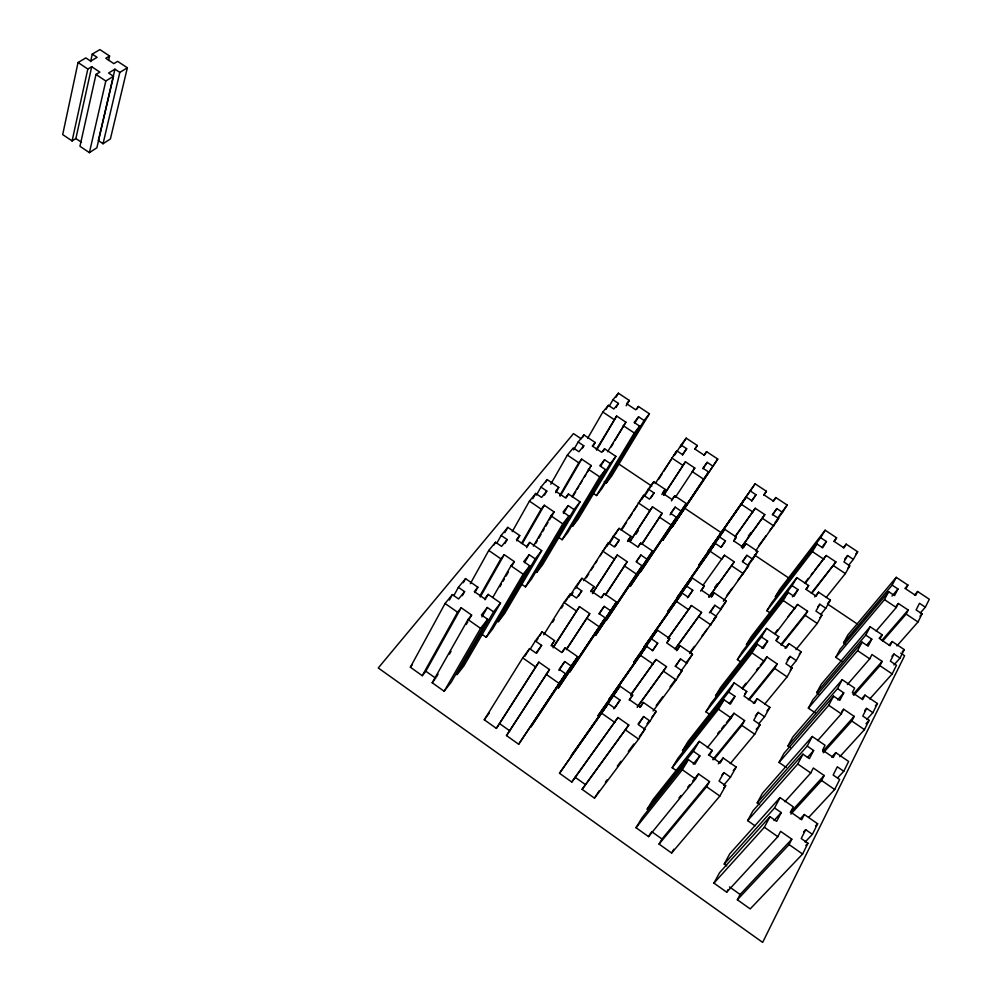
<?xml version="1.0" encoding="UTF-8"?>
<svg xmlns="http://www.w3.org/2000/svg" width="992" height="992" viewBox="0 0 992 992"><rect width="100%" height="100%" fill="white"/><g stroke="black" fill="none" stroke-linecap="round" stroke-linejoin="round"><path stroke-width="1.49" d="M92.256 54.114L97.104 57.338L90.694 61.144L85.833 57.908L78.046 62.508L62.694 134.59L72.094 140.951L75.876 138.533L91.71 66.7L99.857 72.118L95.988 74.45L79.955 146.258L89.404 152.644L96.869 147.771L113.485 76.297L108.587 73.036L114.936 69.167L119.821 72.404L127.36 67.791L117.651 61.355L113.869 63.637L105.784 58.28L109.579 56.011L99.907 49.6L92.256 54.114L90.619 61.591M72.094 140.951L87.817 69.018L91.71 66.7M108.55 60.475L109.579 56.011M89.404 152.644L105.809 80.997L113.485 76.297M114.936 69.167L98.357 140.579L103.044 143.741L110.397 138.954L127.36 67.791M103.044 143.741L119.821 72.404M804.338 814.519L801.685 819.739L790.587 812.014L793.265 806.818L780.034 797.593L774.566 807.947L781.225 812.584L776.649 821.339L769.966 816.676L719.572 872.675L713.942 883.116L726.702 892.192L777.827 836.69L780.592 831.333L791.802 839.182L740.131 894.486L737.366 899.781L750.2 908.908L802.602 854.038L807.972 843.237L801.238 838.538L805.69 829.672L812.398 834.334L817.644 823.782L804.338 814.519L800.122 819.057M808.716 817.383L834.681 789.52L839.666 779.501L833.156 775.025L837.298 766.791L843.77 771.255L848.644 761.459L835.772 752.618L831.68 757.132M839.79 756.698L864.466 729.641L869.091 720.341L862.792 716.05L866.636 708.412L872.898 712.665L877.436 703.551L864.987 695.107L861.949 698.517M869.798 698.914L892.168 673.928L896.47 665.26L890.382 661.168L893.966 654.038L900.029 658.105L904.258 649.611L892.192 641.526L889.13 645.036M896.917 645.904L918.009 621.972L922.039 613.874L916.124 609.944L919.472 603.285L925.362 607.191L929.306 599.242L917.612 591.492L914.587 595.002M737.366 899.781L789.074 844.564L791.802 839.182M790.847 814.122L821.624 780.481L824.154 775.496L813.316 768.019L810.762 772.979L784.87 801.722M835.772 752.618L833.305 757.466L822.579 750.101L825.071 745.277L812.274 736.486L762.352 793.402L757.218 802.912L759.661 804.624M823.372 752.742L851.818 721.023L854.174 716.385L843.696 709.243L841.65 711.574M864.987 695.107L862.693 699.62L852.314 692.577L854.633 688.088L842.245 679.694L792.757 737.044L787.97 745.922L790.339 747.559M853.79 695.342L879.929 665.682L882.124 661.366L871.968 654.534L869.748 658.837L847.404 684.53M892.192 641.526L890.06 645.742L880.003 638.997L882.173 634.818L870.17 626.77L821.178 684.368L816.689 692.676L818.995 694.251M882.83 640.931L906.142 614.073L908.188 610.03L898.355 603.483L896.346 605.839M917.612 591.492L915.616 595.423L905.87 588.963L907.891 585.057L896.247 577.344L847.788 635.041L843.597 642.828L845.829 644.329M817.706 740.553L841.315 713.856L843.696 709.243M876.184 630.949L896.284 607.501L898.355 603.483M757.218 802.912L807.215 746.083L813.638 750.51L809.398 758.632L802.937 754.18L752.891 810.923L747.646 820.632L755.061 825.84M787.97 745.922L837.533 688.622L843.746 692.85L839.802 700.402L833.553 696.148L783.928 753.387L779.042 762.451L786.234 767.424M816.689 692.676L865.768 635.103L871.794 639.146L868.124 646.189L862.06 642.122L812.919 699.67L808.356 708.139L815.325 712.901M843.597 642.828L892.13 585.131L897.983 589.012L894.548 595.597L888.671 591.691L840.063 649.376L835.772 657.312L842.034 661.552M713.942 883.116L764.386 827.254L769.966 816.676M747.646 820.632L797.766 764.001L802.937 754.18M807.215 746.083L812.274 736.486M779.042 762.451L828.742 705.275L833.553 696.148M837.533 688.622L842.245 679.694M808.356 708.139L857.572 650.628L862.06 642.122M865.768 635.103L870.17 626.77M835.772 657.312L884.48 599.639L888.671 591.691M892.13 585.131L896.247 577.344M726.702 892.192L728.103 889.564M726.739 865.855L724.222 864.069L729.728 853.852L780.034 797.593M469.328 619.082L471.609 615.052L461.193 607.761L425.828 671.224L422.257 675.688L410.366 667.219L445.073 603.483L452.377 594.617L458.589 598.957L464.578 591.629L458.391 587.314L465.546 578.634L477.859 587.214L474.821 592.621M449.413 600.048L452.377 594.617M453.939 595.448L458.391 587.314M463.301 582.713L465.546 578.634M462.334 595.684L464.578 591.629M470.344 583.68L488.758 550.461L495.554 542.227L501.568 546.369L507.148 539.549L501.158 535.432L507.805 527.36L519.746 535.556L516.733 540.851M494.078 544.881L495.554 542.227M422.257 675.688L457.572 612.238L461.193 607.761M496.707 543.393L501.158 535.432M504.829 532.667L507.805 527.36M504.916 543.529L507.148 539.549M512.244 531.638L529.43 501.121L535.754 493.446L541.595 497.414L546.79 491.052L540.975 487.109L536.474 495.058M532.766 498.74L535.754 493.446M479.917 595.882L500.873 558.831L504.246 554.664L514.34 561.633L512.058 565.589M692.664 781.101L698.529 773.896L709.528 781.597L662.011 838.996L659.048 844.08L671.646 853.046L719.845 796.043L725.673 785.701L719.076 781.088L723.912 772.594L730.484 777.182L723.602 785.354M730.484 777.182L736.188 767.076L723.118 757.975L718.282 763.852M730.224 763.666L754.714 734.241L760.12 724.656L753.734 720.254L758.223 712.368L764.584 716.745L769.879 707.358L757.231 698.678L753.374 703.427M764.683 704.146L787.09 676.866L792.112 667.938L785.937 663.735L790.116 656.406L796.266 660.585L801.201 651.856L788.962 643.548L785.118 648.334M795.956 649.648L817.222 623.447L821.922 615.127L815.932 611.097L819.826 604.252L825.79 608.257L830.391 600.11L818.524 592.162L814.717 596.948M826.187 597.444L845.358 573.574L849.747 565.812L843.932 561.943L847.577 555.545L853.368 559.389L857.658 551.775L846.151 544.137L843.324 547.733M480.264 597.01L504.246 554.664M545.674 482.236L547.175 479.582L558.756 487.432L555.718 492.714M477.859 587.214L474.325 591.567L484.642 598.759L488.151 594.382L500.526 603L463.847 665.979L456.965 674.808L493.557 611.853L487.332 607.501L481.442 614.941L487.692 619.306L451.186 682.248L444.156 691.263L432.202 682.756L468.013 619.554L471.609 615.052M436.517 676.916L438.042 674.225M449.488 654.05L451.013 651.36M466.265 624.464L467.802 621.773M544.521 495.033L546.79 491.052M550.771 484.17L567.362 455.092L573.277 447.913L578.944 451.732L583.792 445.78L578.15 441.998L573.612 449.909M485.076 599.763L488.151 594.382M521.457 543.492L541.173 509.132L544.31 505.25L554.094 511.922L549.494 519.82M582.44 437.596L583.953 434.955L595.2 442.494L592.894 446.437M522.313 543.579L544.31 505.25M671.646 853.046L673.853 849.214M492.788 597.469L510.992 565.824L514.34 561.633M481.926 616.9L487.332 607.501M499.918 586.694L501.431 584.052M502.956 581.411L504.469 578.782M505.982 576.141L508.264 572.186M659.048 844.08L706.564 786.743L709.528 781.597M723.118 757.975L720.242 762.972L709.354 755.383L712.256 750.411L699.261 741.359L652.972 799.614L647.057 809.422L693.358 751.266L699.261 741.359M713.831 759.698L741.88 725.375L744.62 720.601L733.981 713.26L726.342 722.771M757.231 698.678L754.565 703.328L744.025 696.086L746.728 691.461L734.154 682.831L687.977 741.557L682.471 750.696L728.674 692.032L734.154 682.831M749.654 699.372L774.665 668.397L777.22 663.946L766.928 656.927L760.256 665.31M788.962 643.548L786.47 647.875L776.265 640.956L778.782 636.653L766.605 628.395L720.638 687.394L715.492 695.925L761.496 636.963L766.605 628.395M781.299 645.246L805.194 615.338L807.575 611.196L797.593 604.475L788.144 616.478M818.524 592.162L816.205 596.192L806.31 589.57L808.666 585.553L796.861 577.642L751.18 636.752L746.356 644.738L792.087 585.64L796.861 577.642M811.89 593.352L835.921 561.931L826.237 555.495L814.978 569.916M846.151 544.137L843.981 547.919L834.384 541.558L836.578 537.8L825.133 530.212L779.799 589.298L775.273 596.787L820.669 537.689L825.133 530.212M587.648 438.352L602.838 412.04L608.369 405.331L613.874 408.989L618.425 403.422L612.944 399.776L609.063 406.484M582.279 448.421L583.792 445.78M606.038 409.349L608.369 405.331M526.665 547.683L529.716 542.413L541.706 550.647L504.556 613.676L498.145 621.91L535.234 558.88L541.706 550.647M444.156 691.263L480.574 628.358L487.692 619.306M616.044 397.209L618.376 393.192L629.3 400.433L626.15 405.778M559.649 495.702L578.758 462.768L581.696 459.147L591.195 465.546L587.326 472.105M560.282 496.025L581.696 459.147M533.336 546.121L550.982 515.828L554.094 511.922M524.594 562.625L529.195 554.726L535.234 558.88M535.68 543.529L537.205 540.9M538.743 538.259L541.049 534.316M542.587 531.675L544.124 529.046M545.65 526.405L547.956 522.462M616.082 407.439L618.425 403.422M566.122 497.947L568.428 494.004L580.072 501.89L542.587 564.82L536.585 572.52L574.033 509.566L580.072 501.89M693.358 751.266L699.881 755.83L694.933 764.212L688.374 759.624L642.072 817.681L636.033 827.712L648.57 836.628L695.541 779.005L698.529 773.896M707.296 747.72L731.203 718.01L733.981 713.26M742.438 688.87L764.336 661.354L766.928 656.927M775.322 633.801L797.593 604.475M805.206 583.383L826.237 555.495M481.554 634L486.192 637.261L523.156 574.232L529.778 565.824L523.714 561.646L529.195 554.726M596.229 449.574L616.652 416.032L625.89 422.17L615.003 440.46M596.663 450.095L616.652 416.032M529.778 565.824L492.739 628.854L486.192 637.261M572.049 496.769L591.195 465.546M573.401 495.74L575.72 491.796M577.27 489.18L578.82 486.551M580.37 483.922L581.907 481.294M584.238 477.363L585.776 474.734M563.53 513.472L568.18 505.598L574.033 509.566M603.037 451.41L604.587 448.793L615.896 456.37L578.2 519.076L572.57 526.293L610.241 463.537L615.896 456.37M728.674 692.032L734.985 696.372L730.397 704.159L724.048 699.782L677.834 758.384L672.204 767.721L677.065 771.131M761.496 636.963L767.61 641.117L763.344 648.359L757.194 644.168L711.165 703.117L705.907 711.822L710.619 715.083M792.087 585.64L798.014 589.62L794.034 596.366L788.082 592.36L742.314 651.459L737.391 659.606L741.21 662.21M820.669 537.689L826.423 541.508L822.69 547.82L816.912 543.976L771.478 603.086L766.878 610.725L770.573 613.23M521.668 584.263L525.425 586.867L562.774 523.875L568.949 516.038L563.072 512.033L568.18 505.598M568.949 516.038L531.538 579.006L525.425 586.867M607.612 451.732L625.89 422.17M648.57 836.628L650.814 832.834M611.122 446.995L613.453 443.077M600.668 466.277L604.562 459.73L610.241 463.537M636.876 409.088L638.426 406.484L649.413 413.763L611.605 476.148L606.323 482.93L604.215 481.504M636.033 827.712L682.335 769.755L688.374 759.624M672.204 767.721L718.444 709.181L724.048 699.782M705.907 711.822L751.986 652.922L757.194 644.168M737.391 659.606L783.209 600.52L788.082 592.36M766.878 610.725L812.374 551.614L816.912 543.976M558.471 537.23L562.117 539.722L599.738 476.904L605.492 469.588L599.788 465.744L604.562 459.73M605.492 469.588L567.846 532.369L562.117 539.722M634.694 423.336L638.6 416.814L644.118 420.484L649.413 413.763M592.968 493.136L596.514 495.529L634.285 432.996L639.679 426.138L634.136 422.456L638.6 416.814M639.679 426.138L601.896 488.634L596.514 495.529M606.323 482.93L644.118 420.484M554.59 640.634L551.254 645.197L561.757 652.513L565.068 647.925L577.666 656.704L530.794 727.086L571.107 665.967L564.77 661.54L559.215 669.315L565.576 673.766L518.667 744.248L506.503 735.593L549.481 669.55L538.867 662.135L496.384 728.401L484.27 719.783L522.722 657.894L529.616 648.619L535.94 653.046L541.607 645.37L535.308 640.981L542.054 631.904L554.59 640.634L551.316 645.78M524.805 656.369L529.616 648.619M530.484 648.731L535.308 640.981M536.412 640.956L538.024 638.364M539.636 635.785L542.054 631.904M543.74 634.793L563.977 602.442L570.388 593.824L576.513 598.052L581.771 590.922L575.67 586.718L581.957 578.286L594.096 586.632L590.798 591.79M552.544 622.294L554.168 619.715M561.472 608.059L563.096 605.48M565.527 601.586L570.388 593.824M569.185 597.072L575.67 586.718M571.38 595.113L573.004 592.534M575.447 588.64L581.957 578.286M536.746 653.108L541.607 645.37M583.594 580.642L608.319 542.835L614.259 546.877L619.169 540.243L613.254 536.226L606.72 546.58M586.284 577.79L588.74 573.909M591.182 570.028L593.638 566.147M595.262 563.555L596.899 560.964M600.16 555.78L601.797 553.201M603.421 550.61L608.319 542.835M610.105 542.599L613.378 537.416M615.015 534.824L619.095 528.364L630.875 536.35L627.564 541.496M578.51 596.08L581.771 590.922M620.942 529.926L643.709 495.281L649.475 499.15L654.05 492.95L648.309 489.093L641.75 499.435M622.406 528.885L626.51 522.412M628.965 518.543L632.239 513.372M633.876 510.793L637.162 505.622M638.798 503.031L643.709 495.281M496.384 728.401L538.867 662.135M644.763 495.95L648.036 490.792M649.673 488.213L653.778 481.752L665.198 489.416L661.887 494.562M650.07 721.072L656.208 711.388L643.374 702.448L640.286 707.246L629.585 699.794L632.71 695.032L619.95 686.142L613.614 695.628L620.025 700.104L614.718 708.114L608.27 703.613L559.488 773.276L571.801 782.043L617.966 717.501L628.767 725.053L582.106 789.359L594.481 798.163L638.612 739.114L644.899 729.219L638.414 724.693L643.61 716.559L650.07 721.072L643.634 729.703M653.133 710.966L676.16 679.966L681.988 670.778L675.713 666.45L680.537 658.899L686.786 663.202L681.268 670.654M686.786 663.202L692.49 654.212L680.078 645.68L676.432 650.678M689.874 653.654L716.46 616.441L710.384 612.312L714.885 605.281L720.936 609.398L726.243 601.028L714.215 592.856L711.487 596.614M723.354 601.239L748.588 565.812L742.698 561.844L746.902 555.297L752.767 559.228L757.727 551.416L746.058 543.591L742.438 548.601M755.619 550.92L778.608 518.506L772.892 514.712L776.81 508.574L782.514 512.356L787.152 505.04L775.818 497.538L773.128 501.282M615.052 546.704L619.169 540.243M655.166 483.6L676.792 450.814L682.384 454.534L686.675 448.731L681.095 445.024L674.535 455.328M658.75 479.136L662.024 473.99M663.673 471.411L671.051 459.829M673.506 455.96L676.792 450.814M680.475 447.144L686.216 438.154L697.314 445.507L694.834 449.351M553.288 647.02L579.489 606.608L589.756 613.688L566.444 649.636M553.164 647.826L579.489 606.608M650.752 498.108L654.05 492.95M594.481 798.163L599.18 790.81M592.794 592.534L617.26 554.962L627.217 561.745L605.455 595.15M592.447 593.638L617.26 554.962M682.546 455.154L686.675 448.731M629.808 541.496L652.488 506.8L662.148 513.298L642.01 544.1M630.081 541.57L652.488 506.8M635.946 534.279L638.439 530.41M506.503 735.593L549.481 669.55M663.735 494.847L685.41 461.788L694.784 468.026L675.453 497.19M562.576 651.769L565.068 647.925M663.834 495.157L685.41 461.788M582.106 789.359L628.767 725.053M637.211 707.395L666.5 666.674L656.047 659.457L631.805 693.259M680.078 645.68L677.201 650.132L666.847 643.014L669.749 638.588L657.386 630.106L608.976 699.348L657.386 630.106M675.217 649.202L701.58 612.411L691.449 605.517L668.1 638.178M714.215 592.856L711.537 597.01L701.505 590.203L704.208 586.074L692.23 577.952L644.192 646.747L692.23 577.952M709.044 597.134L734.266 561.844L724.445 555.235L702.931 585.404M746.058 543.591L743.554 547.46L733.82 540.938L736.349 537.094L724.73 529.306L677.127 597.556L724.73 529.306M741.644 547.113L764.795 514.6L755.259 508.264L735.618 535.891M775.818 497.538L773.487 501.158L764.038 494.896L766.407 491.288L755.123 483.823L708.003 551.44L755.123 483.823M566.63 648.867L589.756 613.688M601.735 597.457L604.24 593.6L616.454 601.983L569.768 671.956L616.454 601.983M605.876 594.084L627.217 561.745M638.203 546.877L640.708 543.021L652.55 551.044L606.137 620.496L652.55 551.044M558.93 670.48L564.77 661.54M641.787 544.062L662.148 513.298M671.398 500.935L674.746 495.814L686.241 503.502L640.162 572.359L686.241 503.502M599.18 614.048L604.215 606.36L610.353 610.588M704.072 455.489L706.589 451.658L717.749 459.048L672.055 527.223L717.749 459.048M571.801 782.043L617.966 717.501M630.627 695.293L656.047 659.457M668.013 638.637L691.449 605.517M724.445 555.235L721.854 559.178L710.074 551.242L667.566 611.841L715.306 543.43L721.159 547.361L725.45 540.888L719.609 536.97M734.973 537.081L755.259 508.264M636.703 561.435L640.919 555.024L646.871 559.066M518.667 744.248L565.576 673.766M670.084 514.811L675.155 507.123L680.921 511.004M702.956 468.72L707.172 462.334L712.777 466.054M605.219 617.842L558.459 687.94L605.219 617.842L599.044 613.589L604.215 606.36M642.084 565.812L595.572 635.426L642.084 565.812L636.108 561.745L640.919 555.024M676.457 517.303L630.28 586.334L676.457 517.303L670.666 513.41L675.155 507.123M651.508 638.91L657.708 643.188L652.773 650.64L646.548 646.338L598.027 715.703L646.548 646.338M686.749 586.16L692.763 590.252L688.163 597.184L682.124 593.08L633.975 662.011L682.124 593.08M750.336 490.99L755.991 494.748L751.986 500.811L746.294 497.029L699.025 564.845L746.294 497.029M708.586 471.956L662.78 540.342L708.586 471.956L702.968 468.212L707.172 462.334M559.488 773.276L608.27 703.613M710.074 551.242L715.306 543.43M619.95 686.142L571.231 755.73L613.614 695.628M751.564 501.034L755.991 494.748M720.998 547.187L725.45 540.888M687.406 597.804L692.763 590.252M571.107 665.967L577.666 656.704M652.352 650.727L657.708 643.188M763.728 495.058L766.407 491.288M613.8 708.846L620.025 700.104M733.658 540.863L736.349 537.094M700.612 591.108L704.208 586.074M667.058 642.357L669.749 638.588M604.24 593.6L601.177 597.854L590.996 590.86L594.096 586.632M640.708 543.021L637.856 546.989L627.986 540.293L630.875 536.35M674.746 495.814L672.08 499.522L662.507 493.098L665.198 489.416M694.784 468.026L692.218 471.584L703.526 479.111M706.589 451.658L704.084 455.13L694.797 448.967L697.314 445.507M629.126 700.017L632.71 695.032M748.278 536.176L750.969 532.431M741.346 547.15L764.795 514.6M714.6 587.562L717.315 583.804M708.896 596.924L734.266 561.844M675.242 648.706L701.58 612.411M772.284 514.823L776.81 508.574M742.338 561.546L746.902 555.297M637.434 706.577L666.5 666.674M778.05 517.502L787.152 505.04M639.753 707.42L643.374 702.448M775.223 522.325L782.514 512.356M709.404 612.783L714.885 605.281M758.545 545.947L765.836 535.965M769.494 530.98L778.608 518.506M748.576 563.89L757.727 551.416M746.356 567.97L752.767 559.228M726.59 595.77L732.096 588.281M737.589 580.791L748.588 565.812M675.056 666.376L680.537 658.899M720.738 608.505L726.243 601.028M713.583 619.368L720.936 609.398M689.787 652.587L694.388 646.362M701.741 636.393L707.259 628.903M710.024 625.171L716.46 616.441M638.129 723.986L643.61 716.559M484.27 719.783L489.391 712.864M686.055 662.916L692.49 654.212M613.254 536.226L619.095 528.364M648.309 489.093L653.778 481.752M681.095 445.024L686.216 438.154M656.196 705.535L662.644 696.843M670.009 686.91L675.54 679.47M677.375 676.978L681.988 670.778M647.007 723.738L648.855 721.271M651.608 717.563L656.208 711.388M605.343 782.204L607.178 779.737M617.297 766.184L620.98 761.261M628.333 751.403L633.863 744.012M639.381 736.61L644.899 729.219M821.76 547.522L826.423 541.508M833.776 541.409L836.578 537.8M792.385 596.837L798.014 589.62M804.648 583.135L808.406 578.324M811.22 574.728L813.105 572.322M805.839 589.161L808.666 585.553M493.557 611.853L500.526 603M761.943 648.322L767.61 641.117M774.901 633.293L777.74 629.684M432.202 682.756L434.868 679.384M811.295 593.08L835.921 561.931M775.93 640.249L778.782 636.653M729.294 703.539L734.985 696.372M742.177 688.051L745.984 683.265M756.45 670.096L758.359 667.703M844.725 559.141L847.577 555.545M529.716 542.413L526.454 546.48L516.46 539.611L519.746 535.556M568.428 494.004L565.39 497.798L555.694 491.214L558.756 487.432M604.587 448.793L601.747 452.352L592.336 446.028L595.2 442.494M638.426 406.484L635.773 409.808L626.622 403.744L629.3 400.433M780.84 644.688L807.575 611.196M855.761 554.156L857.658 551.775M744.818 693.854L746.728 691.461M848.582 565.353L853.368 559.389M847.825 568.193L849.747 565.812M817.904 606.645L819.826 604.252M717.737 733.472L719.646 731.092M721.556 728.723L724.42 725.152M693.222 764.113L699.881 755.83M748.377 699.72L777.22 663.946M827.502 603.694L830.391 600.11M820.967 614.222L825.79 608.257M708.424 755.135L712.256 750.411M819.987 617.508L821.922 615.127M410.366 667.219L412.151 665.012M787.214 659.978L790.116 656.406M678.962 797.928L680.921 795.522M687.766 787.115L689.725 784.709M712.727 759.674L744.62 720.601M799.254 654.224L801.201 651.856M790.438 667.715L796.266 660.585M790.178 670.319L792.112 667.938M755.309 715.926L758.223 712.368M540.975 487.109L547.175 479.582M578.15 441.998L583.953 434.955M612.944 399.776L618.376 393.192M766.94 710.904L769.879 707.358M758.719 723.825L764.584 716.745M756.202 729.368L760.12 724.656M721.953 774.938L723.912 772.594M733.249 770.586L736.188 767.076M723.714 788.032L725.673 785.701M892.006 596.068L897.983 589.012M904.89 588.566L907.891 585.057M866.76 645.011L871.794 639.146M879.135 638.327L882.173 634.818M881.863 640.41L908.188 610.03M837.645 699.856L843.746 692.85M920.254 613.006L925.362 607.191M919.993 616.193L922.039 613.874M852.996 694.462L882.124 661.366M891.957 656.32L893.966 654.038M807.476 757.454L813.638 750.51M902.236 651.893L904.258 649.611M893.953 664.925L900.029 658.105M822.703 751.527L854.174 716.385M724.222 864.069L774.566 807.947M864.602 710.669L866.636 708.412M875.39 705.82L877.436 703.551M773.983 820.582L781.225 812.584M866.76 719.448L872.898 712.665M866.004 723.726L869.091 720.341M790.326 812.535L824.154 775.496M837.558 777.964L843.77 771.255M803.582 831.928L805.69 829.672M815.56 825.989L817.644 823.782M805.082 842.059L812.398 834.334M805.839 845.482L807.972 843.237M78.046 62.508L87.817 69.018M95.988 74.45L105.809 80.997M602.838 412.04L613.912 419.418M623.162 425.58L634.285 432.996M671.572 457.833L682.818 465.322M741.408 504.345L752.841 511.959M762.389 518.32L773.872 525.971M812.374 551.614L823.98 559.339M833.689 565.812L845.358 573.574M884.48 599.639L896.284 607.501M906.142 614.073L918.009 621.972M581.188 438.774L573.488 433.603L378.274 667.963L762.65 942.4L904.592 655.712L900.736 653.133M618.413 463.735L651.769 486.117M683.86 507.644L721.072 532.605M754.441 554.987L789.086 578.237M827.588 604.054L857.113 623.856M567.362 455.092L578.758 462.768M588.281 469.191L599.738 476.904M638.129 502.77L649.723 510.582M659.395 517.105L671.038 524.942M731.699 565.812L743.529 573.785M783.209 600.52L795.187 608.592M805.194 615.338L817.222 623.447M857.572 650.628L869.748 658.837M879.929 665.682L892.168 673.928M75.876 138.533L81.48 142.315M529.43 501.121L541.173 509.132M550.982 515.828L562.774 523.875M602.355 550.87L614.296 559.017M624.278 565.812L636.281 574.008M676.532 601.462L688.671 609.745M698.827 616.664L711.041 624.997M751.986 652.922L764.336 661.354M774.665 668.397L787.09 676.866M828.742 705.275L841.315 713.856M851.818 721.023L864.466 729.641M488.758 550.461L500.873 558.831M510.992 565.824L523.156 574.232M563.977 602.442L576.302 610.96M586.594 618.066L598.982 626.634M640.522 655.34L653.071 664.008M663.549 671.249L676.16 679.966M718.444 709.181L731.203 718.01M741.88 725.375L754.714 734.241M797.766 764.001L810.762 772.979M821.624 780.481L834.681 789.52M445.073 603.483L457.572 612.238M468.013 619.554L480.574 628.358M522.722 657.894L535.444 666.822M546.071 674.262L558.868 683.24M601.797 713.31L614.755 722.399M625.58 729.988L638.612 739.114M682.335 769.755L695.541 779.005M706.564 786.743L719.845 796.043M764.386 827.254L777.827 836.69M789.074 844.564L802.602 854.038M425.828 671.224L435.748 678.268M499.77 723.738L509.863 730.906M575 777.182L585.268 784.474M651.57 831.569L662.011 838.996M729.492 886.922L740.131 894.486"/></g></svg>
